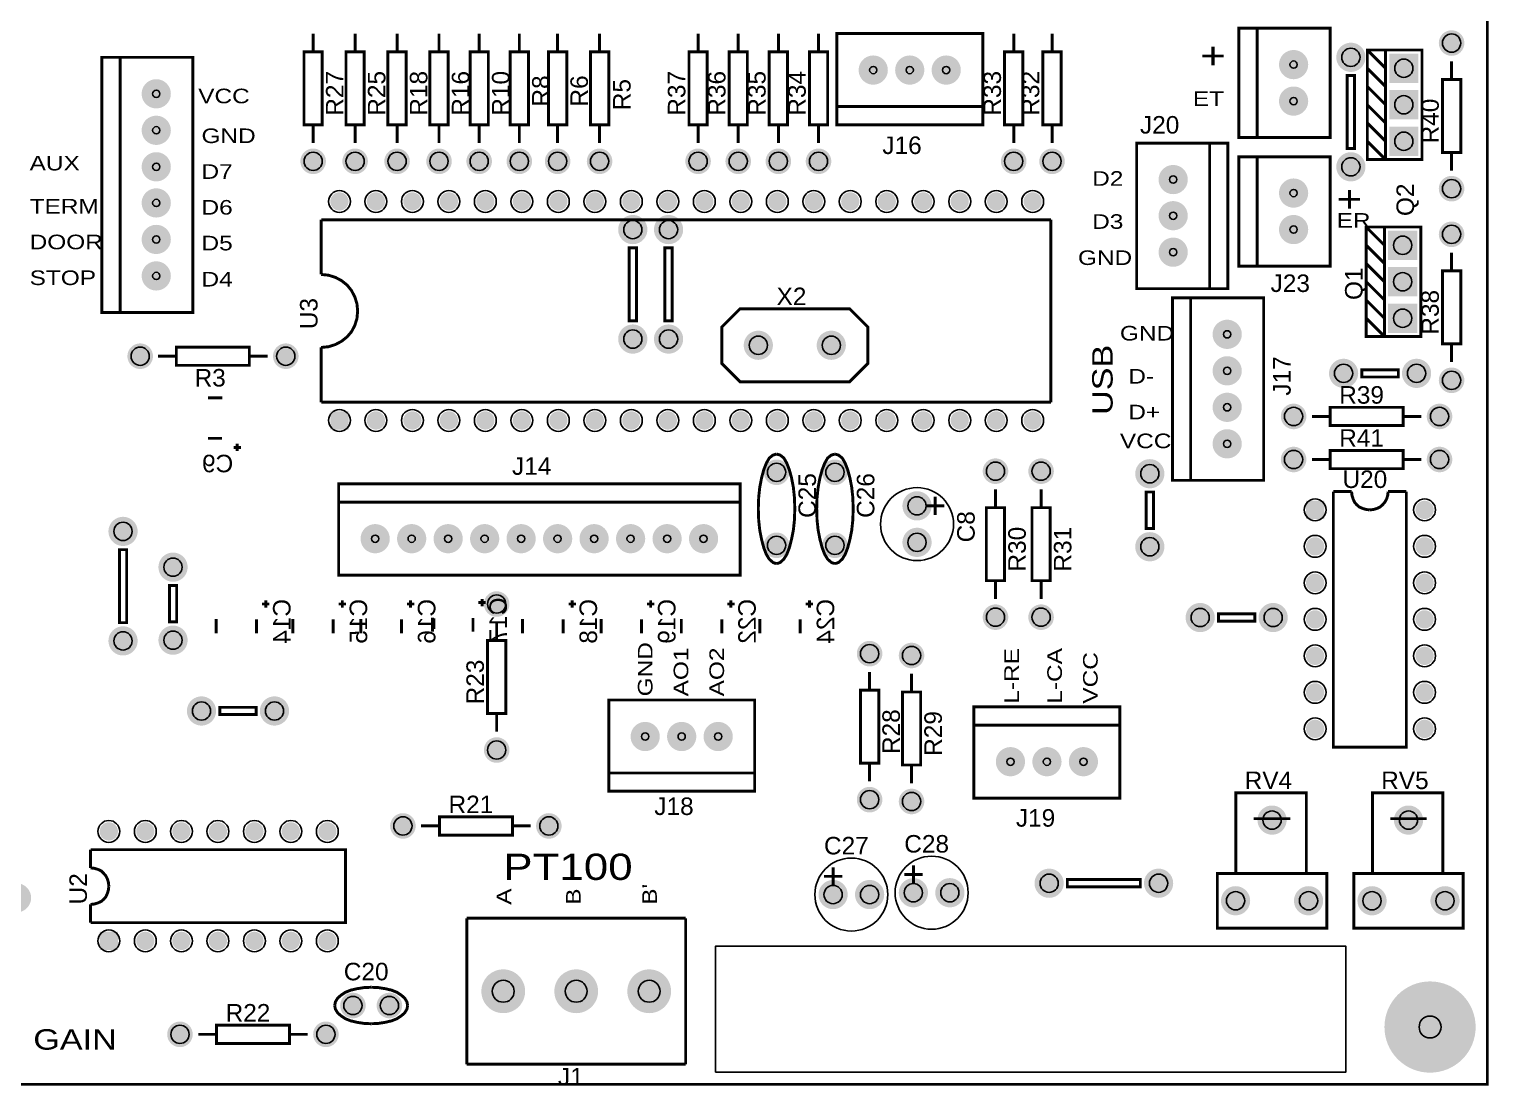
# Model space of a CAD drawing. Header units: inches. Extents: x 0 to 21, y 0 to 16.
# Drawn here: x 6.31 to 10.31, y 5.5 to 8.395 of the extents above; entities that cross this region are included whole.
import ezdxf

# ---------------------------------------------------------------- set-up
doc = ezdxf.new("R2010")
doc.units = ezdxf.units.IN
doc.header["$MEASUREMENT"] = 0
doc.layers.add('12632256', color=7, linetype='Continuous')

# ---------------------------------------------------------------- blocks, each defined once
blk = doc.blocks.new('RPAD')
blk.add_trace([(-0.5, -0.5), (-0.5, 0.5), (0.5, -0.5), (0.5, 0.5)])
blk = doc.blocks.new('EPAD')
at = {"const_width": 0.5}
blk.add_lwpolyline([(-0.25, 0, 1), (0.25, 0, 1)], format="xyb", close=True, dxfattribs=at)

msp = doc.modelspace()

# ---------------------------------------------------------------- linework, layer by layer
at = {"const_width": 0.008}
for points in [[(3.004, 5.504), (10.306, 5.504), (10.306, 10.443), (3.004, 10.443), (3.004, 5.504)], [(9.625, 8.098), (9.875, 8.098), (9.875, 8.398), (9.625, 8.398), (9.625, 8.098)], [(9.675, 8.098), (9.675, 8.398)], [(7.088, 8.383), (7.088, 8.333)], [(7.203, 8.383), (7.203, 8.333)], [(7.318, 8.383), (7.318, 8.333)], [(7.433, 8.383), (7.433, 8.333)], [(7.543, 8.383), (7.543, 8.333)], [(7.653, 8.383), (7.653, 8.333)], [(7.758, 8.383), (7.758, 8.333)], [(7.873, 8.333), (7.873, 8.383)], [(8.143, 8.333), (8.143, 8.383)], [(8.253, 8.333), (8.253, 8.383)], [(8.363, 8.333), (8.363, 8.383)], [(8.473, 8.333), (8.473, 8.383)], [(8.523, 8.133), (8.923, 8.133), (8.923, 8.383), (8.523, 8.383), (8.523, 8.133)], [(9.008, 8.333), (9.008, 8.383)], [(9.113, 8.333), (9.113, 8.383)], [(6.509, 7.619), (6.758, 7.619), (6.758, 8.318), (6.509, 8.318), (6.509, 7.619)], [(6.559, 7.619), (6.559, 8.318)], [(7.063, 8.133), (7.113, 8.133), (7.113, 8.333), (7.063, 8.333), (7.063, 8.133)], [(7.178, 8.133), (7.228, 8.133), (7.228, 8.333), (7.178, 8.333), (7.178, 8.133)], [(7.293, 8.133), (7.343, 8.133), (7.343, 8.333), (7.293, 8.333), (7.293, 8.133)], [(7.408, 8.133), (7.458, 8.133), (7.458, 8.333), (7.408, 8.333), (7.408, 8.133)], [(7.518, 8.133), (7.568, 8.133), (7.568, 8.333), (7.518, 8.333), (7.518, 8.133)], [(7.628, 8.133), (7.678, 8.133), (7.678, 8.333), (7.628, 8.333), (7.628, 8.133)], [(7.733, 8.133), (7.783, 8.133), (7.783, 8.333), (7.733, 8.333), (7.733, 8.133)], [(7.848, 8.133), (7.898, 8.133), (7.898, 8.333), (7.848, 8.333), (7.848, 8.133)], [(8.118, 8.133), (8.168, 8.133), (8.168, 8.333), (8.118, 8.333), (8.118, 8.133)], [(8.228, 8.133), (8.278, 8.133), (8.278, 8.333), (8.228, 8.333), (8.228, 8.133)], [(8.338, 8.133), (8.388, 8.133), (8.388, 8.333), (8.338, 8.333), (8.338, 8.133)], [(8.448, 8.133), (8.498, 8.133), (8.498, 8.333), (8.448, 8.333), (8.448, 8.133)], [(8.983, 8.133), (9.033, 8.133), (9.033, 8.333), (8.983, 8.333), (8.983, 8.133)], [(9.088, 8.133), (9.138, 8.133), (9.138, 8.333), (9.088, 8.333), (9.088, 8.133)], [(10.027, 8.038), (10.127, 8.038), (10.127, 8.338), (10.027, 8.338), (10.027, 8.038), (9.977, 8.038), (9.977, 8.338), (10.027, 8.338)], [(10.027, 8.288), (9.977, 8.338)], [(10.027, 8.238), (9.977, 8.288)], [(10.208, 8.257), (10.208, 8.307)], [(9.922, 8.068), (9.942, 8.068), (9.942, 8.268), (9.922, 8.268), (9.922, 8.068)], [(10.027, 8.188), (9.977, 8.238)], [(10.183, 8.057), (10.233, 8.057), (10.233, 8.257), (10.183, 8.257), (10.183, 8.057)], [(8.923, 8.183), (8.523, 8.183)], [(10.027, 8.138), (9.977, 8.188)], [(7.088, 8.133), (7.088, 8.083)], [(7.203, 8.133), (7.203, 8.083)], [(7.318, 8.133), (7.318, 8.083)], [(7.433, 8.133), (7.433, 8.083)], [(7.543, 8.133), (7.543, 8.083)], [(7.653, 8.133), (7.653, 8.083)], [(7.758, 8.133), (7.758, 8.083)], [(7.873, 8.083), (7.873, 8.133)], [(8.143, 8.083), (8.143, 8.133)], [(8.253, 8.083), (8.253, 8.133)], [(8.363, 8.083), (8.363, 8.133)], [(8.473, 8.083), (8.473, 8.133)], [(9.008, 8.083), (9.008, 8.133)], [(9.113, 8.083), (9.113, 8.133)], [(10.027, 8.088), (9.977, 8.138)], [(9.345, 7.684), (9.595, 7.684), (9.595, 8.083), (9.345, 8.083), (9.345, 7.684)], [(9.545, 8.083), (9.545, 7.684)], [(10.027, 8.038), (9.977, 8.088)], [(9.625, 7.746), (9.875, 7.746), (9.875, 8.045), (9.625, 8.045), (9.625, 7.746)], [(9.675, 7.746), (9.675, 8.045)], [(10.208, 8.007), (10.208, 8.057)], [(7.11, 7.723), (7.11, 7.873)], [(7.11, 7.873), (9.11, 7.873)], [(9.11, 7.873), (9.11, 7.373)], [(10.024, 7.553), (10.124, 7.553), (10.124, 7.853), (10.024, 7.853), (10.024, 7.553), (9.974, 7.553), (9.974, 7.853), (10.024, 7.853)], [(10.024, 7.803), (9.974, 7.853)], [(10.024, 7.753), (9.974, 7.803)], [(7.954, 7.596), (7.974, 7.596), (7.974, 7.796), (7.954, 7.796), (7.954, 7.596)], [(8.052, 7.596), (8.072, 7.596), (8.072, 7.796), (8.052, 7.796), (8.052, 7.596)], [(10.208, 7.733), (10.208, 7.783)], [(7.21, 7.623), (7.208, 7.643), (7.202, 7.662), (7.193, 7.679), (7.181, 7.694), (7.166, 7.706), (7.149, 7.715), (7.13, 7.721), (7.11, 7.723)], [(10.024, 7.703), (9.974, 7.753)], [(10.183, 7.533), (10.233, 7.533), (10.233, 7.733), (10.183, 7.733), (10.183, 7.533)], [(10.024, 7.653), (9.974, 7.703)], [(9.443, 7.159), (9.693, 7.159), (9.693, 7.659), (9.443, 7.659), (9.443, 7.159)], [(9.493, 7.159), (9.493, 7.659)], [(10.024, 7.603), (9.974, 7.653)], [(7.21, 7.623), (7.208, 7.602), (7.202, 7.583), (7.193, 7.566), (7.181, 7.552), (7.166, 7.54), (7.149, 7.531), (7.13, 7.525), (7.11, 7.523)], [(8.258, 7.629), (8.558, 7.629), (8.608, 7.579), (8.608, 7.479), (8.558, 7.429), (8.258, 7.429), (8.208, 7.479), (8.208, 7.579), (8.258, 7.629)], [(10.024, 7.553), (9.974, 7.603)], [(6.713, 7.474), (6.913, 7.474), (6.913, 7.524), (6.713, 7.524), (6.713, 7.474)], [(7.11, 7.373), (7.11, 7.523)], [(10.208, 7.483), (10.208, 7.533)], [(6.713, 7.499), (6.663, 7.499)], [(6.963, 7.499), (6.913, 7.499)], [(9.962, 7.442), (10.062, 7.442), (10.062, 7.462), (9.962, 7.462), (9.962, 7.442)], [(6.8, 7.385), (6.839, 7.385)], [(7.11, 7.373), (9.11, 7.373)], [(9.875, 7.309), (10.075, 7.309), (10.075, 7.359), (9.875, 7.359), (9.875, 7.309)], [(9.825, 7.334), (9.875, 7.334)], [(10.075, 7.334), (10.125, 7.334)], [(6.8, 7.274), (6.838, 7.274)], [(6.87, 7.249), (6.89, 7.249)], [(6.88, 7.259), (6.88, 7.239)], [(9.875, 7.191), (10.075, 7.191), (10.075, 7.241), (9.875, 7.241), (9.875, 7.191)], [(8.358, 7.231), (8.348, 7.228), (8.338, 7.22), (8.33, 7.206), (8.323, 7.188), (8.317, 7.166), (8.312, 7.14), (8.309, 7.112), (8.308, 7.081)], [(8.358, 7.231), (8.368, 7.228), (8.378, 7.22), (8.386, 7.206), (8.393, 7.188), (8.399, 7.166), (8.404, 7.14), (8.407, 7.112), (8.408, 7.081)], [(8.518, 7.231), (8.508, 7.228), (8.498, 7.22), (8.49, 7.206), (8.483, 7.188), (8.477, 7.166), (8.472, 7.14), (8.469, 7.112), (8.468, 7.081)], [(8.518, 7.231), (8.528, 7.228), (8.538, 7.22), (8.546, 7.206), (8.553, 7.188), (8.559, 7.166), (8.564, 7.14), (8.567, 7.112), (8.568, 7.081)], [(9.825, 7.216), (9.875, 7.216)], [(10.075, 7.216), (10.125, 7.216)], [(7.158, 6.899), (8.258, 6.899), (8.258, 7.149), (7.158, 7.149), (7.158, 6.899)], [(8.958, 7.134), (8.958, 7.084)], [(9.083, 7.134), (9.083, 7.084)], [(9.371, 7.027), (9.391, 7.027), (9.391, 7.127), (9.371, 7.127), (9.371, 7.027)], [(9.884, 7.128), (9.934, 7.128)], [(9.884, 7.128), (9.884, 6.428), (10.084, 6.428), (10.084, 7.128)], [(9.984, 7.078), (9.974, 7.079), (9.964, 7.082), (9.955, 7.086), (9.948, 7.092), (9.942, 7.099), (9.938, 7.108), (9.935, 7.118), (9.934, 7.128)], [(9.984, 7.078), (9.994, 7.079), (10.004, 7.082), (10.012, 7.086), (10.019, 7.092), (10.025, 7.099), (10.03, 7.108), (10.033, 7.118), (10.034, 7.128)], [(10.034, 7.128), (10.084, 7.128)], [(7.158, 7.099), (8.258, 7.099)], [(8.358, 6.931), (8.353, 6.932), (8.348, 6.934), (8.338, 6.943), (8.33, 6.956), (8.323, 6.974), (8.317, 6.997), (8.312, 7.022), (8.309, 7.05), (8.308, 7.081)], [(8.358, 6.931), (8.363, 6.932), (8.368, 6.934), (8.378, 6.943), (8.386, 6.956), (8.393, 6.974), (8.399, 6.997), (8.404, 7.022), (8.407, 7.05), (8.408, 7.081)], [(8.518, 6.931), (8.513, 6.932), (8.508, 6.934), (8.498, 6.943), (8.49, 6.956), (8.483, 6.974), (8.477, 6.997), (8.472, 7.022), (8.469, 7.05), (8.468, 7.081)], [(8.518, 6.931), (8.523, 6.932), (8.528, 6.934), (8.538, 6.943), (8.546, 6.956), (8.553, 6.974), (8.559, 6.997), (8.564, 7.022), (8.567, 7.05), (8.568, 7.081)], [(8.818, 7.089), (8.768, 7.089)], [(8.793, 7.114), (8.793, 7.064)], [(8.933, 6.884), (8.983, 6.884), (8.983, 7.084), (8.933, 7.084), (8.933, 6.884)], [(9.058, 6.884), (9.108, 6.884), (9.108, 7.084), (9.058, 7.084), (9.058, 6.884)], [(6.557, 6.769), (6.577, 6.769), (6.577, 6.969), (6.557, 6.969), (6.557, 6.769)], [(8.958, 6.884), (8.958, 6.834)], [(9.083, 6.884), (9.083, 6.834)], [(6.694, 6.771), (6.714, 6.771), (6.714, 6.871), (6.694, 6.871), (6.694, 6.771)], [(6.948, 6.82), (6.968, 6.82)], [(6.958, 6.81), (6.958, 6.83)], [(7.158, 6.82), (7.178, 6.82)], [(7.168, 6.81), (7.168, 6.83)], [(7.345, 6.82), (7.365, 6.82)], [(7.355, 6.81), (7.355, 6.83)], [(7.541, 6.824), (7.561, 6.824)], [(7.551, 6.814), (7.551, 6.834)], [(7.788, 6.82), (7.808, 6.82)], [(7.798, 6.81), (7.798, 6.83)], [(8.003, 6.82), (8.023, 6.82)], [(8.013, 6.81), (8.013, 6.83)], [(8.223, 6.82), (8.243, 6.82)], [(8.233, 6.81), (8.233, 6.83)], [(8.438, 6.82), (8.458, 6.82)], [(8.448, 6.81), (8.448, 6.83)], [(6.822, 6.74), (6.822, 6.779)], [(6.933, 6.74), (6.933, 6.778)], [(7.032, 6.74), (7.032, 6.779)], [(7.143, 6.74), (7.143, 6.778)], [(7.219, 6.74), (7.219, 6.779)], [(7.33, 6.74), (7.33, 6.778)], [(7.415, 6.744), (7.415, 6.783)], [(7.526, 6.744), (7.526, 6.782)], [(7.591, 6.72), (7.591, 6.77)], [(7.662, 6.74), (7.662, 6.779)], [(7.773, 6.74), (7.773, 6.778)], [(7.877, 6.74), (7.877, 6.779)], [(7.988, 6.74), (7.988, 6.778)], [(8.097, 6.74), (8.097, 6.779)], [(8.208, 6.74), (8.208, 6.778)], [(8.312, 6.74), (8.312, 6.779)], [(8.423, 6.74), (8.423, 6.778)], [(9.569, 6.773), (9.669, 6.773), (9.669, 6.793), (9.569, 6.793), (9.569, 6.773)], [(7.566, 6.52), (7.616, 6.52), (7.616, 6.72), (7.566, 6.72), (7.566, 6.52)], [(8.613, 6.634), (8.613, 6.584)], [(8.728, 6.629), (8.728, 6.579)], [(7.898, 6.307), (8.298, 6.307), (8.298, 6.557), (7.898, 6.557), (7.898, 6.307)], [(8.588, 6.384), (8.638, 6.384), (8.638, 6.584), (8.588, 6.584), (8.588, 6.384)], [(8.703, 6.379), (8.753, 6.379), (8.753, 6.579), (8.703, 6.579), (8.703, 6.379)], [(6.832, 6.517), (6.932, 6.517), (6.932, 6.537), (6.832, 6.537), (6.832, 6.517)], [(7.591, 6.47), (7.591, 6.52)], [(8.899, 6.288), (9.299, 6.288), (9.299, 6.538), (8.899, 6.538), (8.899, 6.288)], [(8.899, 6.488), (9.299, 6.488)], [(8.298, 6.357), (7.898, 6.357)], [(8.613, 6.384), (8.613, 6.334)], [(8.728, 6.379), (8.728, 6.329)], [(9.617, 6.082), (9.81, 6.082), (9.81, 6.303), (9.617, 6.303), (9.617, 6.082)], [(9.991, 6.082), (10.184, 6.082), (10.184, 6.303), (9.991, 6.303), (9.991, 6.082)], [(7.434, 6.187), (7.634, 6.187), (7.634, 6.237), (7.434, 6.237), (7.434, 6.187)], [(7.384, 6.212), (7.434, 6.212)], [(7.634, 6.212), (7.684, 6.212)], [(9.666, 6.232), (9.766, 6.232)], [(10.04, 6.232), (10.14, 6.232)], [(6.478, 6.097), (6.478, 6.147)], [(6.478, 5.947), (7.177, 5.947), (7.177, 6.147), (6.478, 6.147)], [(6.528, 6.047), (6.527, 6.057), (6.524, 6.067), (6.52, 6.075), (6.514, 6.082), (6.507, 6.089), (6.498, 6.093), (6.488, 6.096), (6.478, 6.097)], [(8.513, 6.099), (8.513, 6.049)], [(8.708, 6.079), (8.758, 6.079)], [(8.733, 6.104), (8.733, 6.054)], [(9.566, 5.932), (9.866, 5.932), (9.866, 6.082), (9.566, 6.082), (9.566, 5.932)], [(9.94, 5.932), (10.24, 5.932), (10.24, 6.082), (9.94, 6.082), (9.94, 5.932)], [(6.528, 6.047), (6.527, 6.037), (6.524, 6.027), (6.52, 6.018), (6.514, 6.011), (6.507, 6.005), (6.498, 6.001), (6.488, 5.998), (6.478, 5.997)], [(8.488, 6.074), (8.538, 6.074)], [(9.155, 6.045), (9.355, 6.045), (9.355, 6.065), (9.155, 6.065), (9.155, 6.045)], [(6.478, 5.947), (6.478, 5.997)], [(7.509, 5.559), (7.509, 5.959)], [(8.109, 5.959), (7.509, 5.959)], [(8.109, 5.559), (8.109, 5.959)], [(7.147, 5.72), (7.149, 5.73), (7.155, 5.74), (7.164, 5.748), (7.176, 5.756), (7.191, 5.762), (7.208, 5.766), (7.227, 5.769), (7.247, 5.77)], [(7.347, 5.72), (7.345, 5.73), (7.339, 5.74), (7.33, 5.748), (7.318, 5.756), (7.303, 5.762), (7.286, 5.766), (7.267, 5.769), (7.247, 5.77)], [(7.147, 5.72), (7.149, 5.71), (7.155, 5.7), (7.164, 5.692), (7.176, 5.684), (7.191, 5.678), (7.208, 5.674), (7.227, 5.671), (7.247, 5.67)], [(7.347, 5.72), (7.345, 5.71), (7.339, 5.7), (7.33, 5.692), (7.318, 5.684), (7.303, 5.678), (7.286, 5.674), (7.267, 5.671), (7.247, 5.67)], [(6.773, 5.641), (6.823, 5.641)], [(6.823, 5.616), (7.023, 5.616), (7.023, 5.666), (6.823, 5.666), (6.823, 5.616)], [(7.023, 5.641), (7.073, 5.641)], [(7.509, 5.559), (8.109, 5.559)]]:
    msp.add_lwpolyline(points, dxfattribs=at)
msp.add_lwpolyline([(8.191, 5.537), (9.918, 5.537), (9.918, 5.883), (8.191, 5.883), (8.191, 5.537)])
for centre, radius in [((10.208, 8.357), 0.025), ((9.932, 8.318), 0.025), ((8.623, 8.283), 0.01), ((8.723, 8.283), 0.01), ((8.823, 8.283), 0.01), ((9.775, 8.298), 0.01), ((10.077, 8.288), 0.025), ((6.658, 8.218), 0.01), ((9.775, 8.198), 0.01), ((10.077, 8.188), 0.025), ((6.658, 8.118), 0.01), ((10.077, 8.088), 0.025), ((7.088, 8.033), 0.025), ((7.203, 8.033), 0.025), ((7.318, 8.033), 0.025), ((7.433, 8.033), 0.025), ((7.543, 8.033), 0.025), ((7.653, 8.033), 0.025), ((7.758, 8.033), 0.025), ((7.873, 8.033), 0.025), ((8.143, 8.033), 0.025), ((8.253, 8.033), 0.025), ((8.363, 8.033), 0.025), ((8.473, 8.033), 0.025), ((9.008, 8.033), 0.025), ((9.113, 8.033), 0.025), ((9.932, 8.018), 0.025), ((6.658, 8.018), 0.01), ((9.445, 7.983), 0.01), ((10.208, 7.958), 0.025), ((6.658, 7.919), 0.01), ((7.16, 7.923), 0.03), ((7.26, 7.923), 0.03), ((7.36, 7.923), 0.03), ((7.46, 7.923), 0.03), ((7.56, 7.923), 0.03), ((7.66, 7.923), 0.03), ((7.76, 7.923), 0.03), ((7.86, 7.923), 0.03), ((7.96, 7.923), 0.03), ((8.06, 7.923), 0.03), ((8.16, 7.923), 0.03), ((8.26, 7.923), 0.03), ((8.36, 7.923), 0.03), ((8.46, 7.923), 0.03), ((8.56, 7.923), 0.03), ((8.66, 7.923), 0.03), ((8.76, 7.923), 0.03), ((8.86, 7.923), 0.03), ((8.96, 7.923), 0.03), ((9.06, 7.923), 0.03), ((9.775, 7.946), 0.01), ((9.445, 7.884), 0.01), ((7.964, 7.846), 0.025), ((8.062, 7.846), 0.025), ((9.775, 7.846), 0.01), ((10.208, 7.833), 0.025), ((6.658, 7.819), 0.01), ((10.074, 7.803), 0.025), ((9.445, 7.784), 0.01), ((6.658, 7.719), 0.01), ((10.074, 7.703), 0.025), ((10.074, 7.603), 0.025), ((7.964, 7.546), 0.025), ((8.062, 7.546), 0.025), ((9.593, 7.559), 0.01), ((6.614, 7.499), 0.025), ((7.013, 7.499), 0.025), ((8.308, 7.529), 0.025), ((8.508, 7.529), 0.025), ((9.593, 7.459), 0.01), ((9.912, 7.452), 0.025), ((10.112, 7.452), 0.025), ((10.208, 7.433), 0.025), ((9.593, 7.359), 0.01), ((7.16, 7.323), 0.03), ((7.26, 7.323), 0.03), ((7.36, 7.323), 0.03), ((7.46, 7.323), 0.03), ((7.56, 7.323), 0.03), ((7.66, 7.323), 0.03), ((7.76, 7.323), 0.03), ((7.86, 7.323), 0.03), ((7.96, 7.323), 0.03), ((8.06, 7.323), 0.03), ((8.16, 7.323), 0.03), ((8.26, 7.323), 0.03), ((8.36, 7.323), 0.03), ((8.46, 7.323), 0.03), ((8.56, 7.323), 0.03), ((8.66, 7.323), 0.03), ((8.76, 7.323), 0.03), ((8.86, 7.323), 0.03), ((8.96, 7.323), 0.03), ((9.06, 7.323), 0.03), ((9.775, 7.334), 0.025), ((10.175, 7.334), 0.025), ((9.593, 7.259), 0.01), ((9.775, 7.216), 0.025), ((10.175, 7.216), 0.025), ((8.358, 7.181), 0.025), ((8.518, 7.181), 0.025), ((8.958, 7.184), 0.025), ((9.083, 7.184), 0.025), ((9.381, 7.177), 0.025), ((8.743, 7.089), 0.025), ((9.834, 7.078), 0.03), ((10.134, 7.078), 0.03), ((6.567, 7.019), 0.025), ((7.258, 6.999), 0.01), ((7.358, 6.999), 0.01), ((7.458, 6.999), 0.01), ((7.558, 6.999), 0.01), ((7.658, 6.999), 0.01), ((7.758, 6.999), 0.01), ((7.858, 6.999), 0.01), ((7.958, 6.999), 0.01), ((8.058, 6.999), 0.01), ((8.158, 6.999), 0.01), ((8.358, 6.981), 0.025), ((8.518, 6.981), 0.025), ((8.743, 6.989), 0.025), ((9.381, 6.977), 0.025), ((9.834, 6.978), 0.03), ((10.134, 6.978), 0.03), ((6.704, 6.921), 0.025), ((9.834, 6.878), 0.03), ((10.134, 6.878), 0.03), ((7.591, 6.82), 0.025), ((8.958, 6.784), 0.025), ((9.083, 6.784), 0.025), ((9.519, 6.783), 0.025), ((9.719, 6.783), 0.025), ((9.834, 6.778), 0.03), ((10.134, 6.778), 0.03), ((6.567, 6.719), 0.025), ((6.704, 6.721), 0.025), ((8.613, 6.684), 0.025), ((8.728, 6.679), 0.025), ((9.834, 6.678), 0.03), ((10.134, 6.678), 0.03), ((9.834, 6.578), 0.03), ((10.134, 6.578), 0.03), ((6.782, 6.527), 0.025), ((6.982, 6.527), 0.025), ((9.834, 6.478), 0.03), ((10.134, 6.478), 0.03), ((7.591, 6.42), 0.025), ((7.998, 6.457), 0.01), ((8.098, 6.457), 0.01), ((8.198, 6.457), 0.01), ((8.999, 6.388), 0.01), ((9.099, 6.388), 0.01), ((9.199, 6.388), 0.01), ((8.613, 6.284), 0.025), ((8.728, 6.279), 0.025), ((9.716, 6.228), 0.025), ((10.09, 6.228), 0.025), ((6.528, 6.197), 0.03), ((6.628, 6.197), 0.03), ((6.727, 6.197), 0.03), ((6.827, 6.197), 0.03), ((6.927, 6.197), 0.03), ((7.027, 6.197), 0.03), ((7.127, 6.197), 0.03), ((7.334, 6.212), 0.025), ((7.734, 6.212), 0.025), ((8.513, 6.024), 0.025), ((8.613, 6.024), 0.025), ((8.733, 6.029), 0.025), ((8.833, 6.029), 0.025), ((9.105, 6.055), 0.025), ((9.405, 6.055), 0.025), ((9.616, 6.007), 0.025), ((9.816, 6.007), 0.025), ((9.99, 6.007), 0.025), ((10.19, 6.007), 0.025), ((6.528, 5.897), 0.03), ((6.628, 5.897), 0.03), ((6.727, 5.897), 0.03), ((6.827, 5.897), 0.03), ((6.927, 5.897), 0.03), ((7.027, 5.897), 0.03), ((7.127, 5.897), 0.03), ((7.609, 5.759), 0.03), ((7.809, 5.759), 0.03), ((8.009, 5.759), 0.03), ((7.197, 5.72), 0.025), ((7.297, 5.72), 0.025), ((10.149, 5.661), 0.03), ((6.723, 5.641), 0.025), ((7.123, 5.641), 0.025)]:
    msp.add_circle(centre, radius)
at = {"layer": '12632256'}
for centre in [(8.743, 7.039), (8.563, 6.024), (8.783, 6.029)]:
    msp.add_circle(centre, 0.1, dxfattribs=at)

# ---------------------------------------------------------------- block references
for name, p, xscale, yscale in [('EPAD', (10.208, 8.357), 0.07, 0.07), ('EPAD', (8.623, 8.283), 0.08, 0.08), ('EPAD', (8.723, 8.283), 0.08, 0.08), ('EPAD', (8.823, 8.283), 0.08, 0.08), ('EPAD', (9.775, 8.298), 0.08, 0.08), ('EPAD', (9.932, 8.318), 0.08, 0.08), ('EPAD', (6.658, 8.218), 0.08, 0.08), ('EPAD', (9.775, 8.198), 0.08, 0.08), ('EPAD', (6.658, 8.118), 0.08, 0.08), ('EPAD', (6.658, 8.018), 0.08, 0.08), ('EPAD', (7.088, 8.033), 0.07, 0.07), ('EPAD', (7.203, 8.033), 0.07, 0.07), ('EPAD', (7.318, 8.033), 0.07, 0.07), ('EPAD', (7.433, 8.033), 0.07, 0.07), ('EPAD', (7.543, 8.033), 0.07, 0.07), ('EPAD', (7.653, 8.033), 0.07, 0.07), ('EPAD', (7.758, 8.033), 0.07, 0.07), ('EPAD', (7.873, 8.033), 0.07, 0.07), ('EPAD', (8.143, 8.033), 0.07, 0.07), ('EPAD', (8.253, 8.033), 0.07, 0.07), ('EPAD', (8.363, 8.033), 0.07, 0.07), ('EPAD', (8.473, 8.033), 0.07, 0.07), ('EPAD', (9.008, 8.033), 0.07, 0.07), ('EPAD', (9.113, 8.033), 0.07, 0.07), ('EPAD', (9.932, 8.018), 0.08, 0.08), ('EPAD', (9.445, 7.983), 0.08, 0.08), ('EPAD', (9.775, 7.946), 0.08, 0.08), ('EPAD', (10.208, 7.958), 0.07, 0.07), ('EPAD', (6.658, 7.919), 0.08, 0.08), ('EPAD', (7.16, 7.923), 0.05, 0.05), ('EPAD', (7.26, 7.923), 0.05, 0.05), ('EPAD', (7.36, 7.923), 0.05, 0.05), ('EPAD', (7.46, 7.923), 0.05, 0.05), ('EPAD', (7.56, 7.923), 0.05, 0.05), ('EPAD', (7.66, 7.923), 0.05, 0.05), ('EPAD', (7.76, 7.923), 0.05, 0.05), ('EPAD', (7.86, 7.923), 0.05, 0.05), ('EPAD', (7.96, 7.923), 0.05, 0.05), ('EPAD', (8.06, 7.923), 0.05, 0.05), ('EPAD', (8.16, 7.923), 0.05, 0.05), ('EPAD', (8.26, 7.923), 0.05, 0.05), ('EPAD', (8.36, 7.923), 0.05, 0.05), ('EPAD', (8.46, 7.923), 0.05, 0.05), ('EPAD', (8.56, 7.923), 0.05, 0.05), ('EPAD', (8.66, 7.923), 0.05, 0.05), ('EPAD', (8.76, 7.923), 0.05, 0.05), ('EPAD', (8.86, 7.923), 0.05, 0.05), ('EPAD', (8.96, 7.923), 0.05, 0.05), ('EPAD', (9.06, 7.923), 0.05, 0.05), ('EPAD', (9.445, 7.884), 0.08, 0.08), ('EPAD', (7.964, 7.846), 0.08, 0.08), ('EPAD', (8.062, 7.846), 0.08, 0.08), ('EPAD', (9.775, 7.846), 0.08, 0.08), ('EPAD', (6.658, 7.819), 0.08, 0.08), ('EPAD', (10.208, 7.833), 0.07, 0.07), ('EPAD', (9.445, 7.784), 0.08, 0.08), ('EPAD', (6.658, 7.719), 0.08, 0.08), ('EPAD', (7.964, 7.546), 0.08, 0.08), ('EPAD', (8.062, 7.546), 0.08, 0.08), ('EPAD', (8.308, 7.529), 0.08, 0.08), ('EPAD', (8.508, 7.529), 0.08, 0.08), ('EPAD', (9.593, 7.559), 0.08, 0.08), ('EPAD', (6.614, 7.499), 0.07, 0.07), ('EPAD', (7.013, 7.499), 0.07, 0.07), ('EPAD', (9.593, 7.459), 0.08, 0.08), ('EPAD', (9.912, 7.452), 0.08, 0.08), ('EPAD', (10.112, 7.452), 0.08, 0.08), ('EPAD', (10.208, 7.433), 0.07, 0.07), ('EPAD', (9.593, 7.359), 0.08, 0.08), ('EPAD', (9.775, 7.334), 0.07, 0.07), ('EPAD', (10.175, 7.334), 0.07, 0.07), ('RPAD', (7.16, 7.323), 0.05, 0.05), ('EPAD', (7.26, 7.323), 0.05, 0.05), ('EPAD', (7.36, 7.323), 0.05, 0.05), ('EPAD', (7.46, 7.323), 0.05, 0.05), ('EPAD', (7.56, 7.323), 0.05, 0.05), ('EPAD', (7.66, 7.323), 0.05, 0.05), ('EPAD', (7.76, 7.323), 0.05, 0.05), ('EPAD', (7.86, 7.323), 0.05, 0.05), ('EPAD', (7.96, 7.323), 0.05, 0.05), ('EPAD', (8.06, 7.323), 0.05, 0.05), ('EPAD', (8.16, 7.323), 0.05, 0.05), ('EPAD', (8.26, 7.323), 0.05, 0.05), ('EPAD', (8.36, 7.323), 0.05, 0.05), ('EPAD', (8.46, 7.323), 0.05, 0.05), ('EPAD', (8.56, 7.323), 0.05, 0.05), ('EPAD', (8.66, 7.323), 0.05, 0.05), ('EPAD', (8.76, 7.323), 0.05, 0.05), ('EPAD', (8.86, 7.323), 0.05, 0.05), ('EPAD', (8.96, 7.323), 0.05, 0.05), ('EPAD', (9.06, 7.323), 0.05, 0.05), ('EPAD', (9.593, 7.259), 0.08, 0.08), ('EPAD', (9.775, 7.216), 0.07, 0.07), ('EPAD', (10.175, 7.216), 0.07, 0.07), ('EPAD', (8.358, 7.181), 0.07, 0.07), ('EPAD', (8.518, 7.181), 0.07, 0.07), ('EPAD', (8.958, 7.184), 0.07, 0.07), ('EPAD', (9.083, 7.184), 0.07, 0.07), ('EPAD', (9.381, 7.177), 0.08, 0.08), ('EPAD', (8.743, 7.089), 0.08, 0.08), ('EPAD', (10.134, 7.078), 0.05, 0.05), ('EPAD', (6.567, 7.019), 0.08, 0.08), ('EPAD', (7.258, 6.999), 0.08, 0.08), ('EPAD', (7.358, 6.999), 0.08, 0.08), ('EPAD', (7.458, 6.999), 0.08, 0.08), ('EPAD', (7.558, 6.999), 0.08, 0.08), ('EPAD', (7.658, 6.999), 0.08, 0.08), ('EPAD', (7.758, 6.999), 0.08, 0.08), ('EPAD', (7.858, 6.999), 0.08, 0.08), ('EPAD', (7.958, 6.999), 0.08, 0.08), ('EPAD', (8.058, 6.999), 0.08, 0.08), ('EPAD', (8.158, 6.999), 0.08, 0.08), ('EPAD', (8.358, 6.981), 0.07, 0.07), ('EPAD', (8.518, 6.981), 0.07, 0.07), ('EPAD', (8.743, 6.989), 0.08, 0.08), ('EPAD', (9.381, 6.977), 0.08, 0.08), ('EPAD', (9.834, 6.978), 0.05, 0.05), ('EPAD', (10.134, 6.978), 0.05, 0.05), ('EPAD', (6.704, 6.921), 0.08, 0.08), ('EPAD', (9.834, 6.878), 0.05, 0.05), ('EPAD', (10.134, 6.878), 0.05, 0.05), ('EPAD', (7.591, 6.82), 0.07, 0.07), ('EPAD', (8.958, 6.784), 0.07, 0.07), ('EPAD', (9.083, 6.784), 0.07, 0.07), ('EPAD', (9.519, 6.783), 0.08, 0.08), ('EPAD', (9.719, 6.783), 0.08, 0.08), ('EPAD', (9.834, 6.778), 0.05, 0.05), ('EPAD', (10.134, 6.778), 0.05, 0.05), ('EPAD', (6.704, 6.721), 0.08, 0.08), ('EPAD', (6.567, 6.719), 0.08, 0.08), ('EPAD', (8.613, 6.684), 0.07, 0.07), ('EPAD', (8.728, 6.679), 0.07, 0.07), ('EPAD', (9.834, 6.678), 0.05, 0.05), ('EPAD', (10.134, 6.678), 0.05, 0.05), ('EPAD', (9.834, 6.578), 0.05, 0.05), ('EPAD', (10.134, 6.578), 0.05, 0.05), ('EPAD', (6.782, 6.527), 0.08, 0.08), ('EPAD', (6.982, 6.527), 0.08, 0.08), ('EPAD', (7.998, 6.457), 0.08, 0.08), ('EPAD', (8.098, 6.457), 0.08, 0.08), ('EPAD', (8.198, 6.457), 0.08, 0.08), ('EPAD', (9.834, 6.478), 0.05, 0.05), ('EPAD', (10.134, 6.478), 0.05, 0.05), ('EPAD', (7.591, 6.42), 0.07, 0.07), ('EPAD', (8.999, 6.388), 0.08, 0.08), ('EPAD', (9.099, 6.388), 0.08, 0.08), ('EPAD', (9.199, 6.388), 0.08, 0.08), ('EPAD', (8.613, 6.284), 0.07, 0.07), ('EPAD', (8.728, 6.279), 0.07, 0.07), ('EPAD', (7.334, 6.212), 0.07, 0.07), ('EPAD', (7.734, 6.212), 0.07, 0.07), ('EPAD', (9.716, 6.228), 0.08, 0.08), ('EPAD', (10.09, 6.228), 0.08, 0.08), ('EPAD', (6.528, 6.197), 0.05, 0.05), ('EPAD', (6.628, 6.197), 0.05, 0.05), ('EPAD', (6.727, 6.197), 0.05, 0.05), ('EPAD', (6.827, 6.197), 0.05, 0.05), ('EPAD', (6.927, 6.197), 0.05, 0.05), ('EPAD', (7.027, 6.197), 0.05, 0.05), ('EPAD', (7.127, 6.197), 0.05, 0.05), ('EPAD', (9.105, 6.055), 0.08, 0.08), ('EPAD', (9.405, 6.055), 0.08, 0.08), ('EPAD', (6.275, 6.015), 0.08, 0.08), ('EPAD', (8.513, 6.024), 0.08, 0.08), ('EPAD', (8.613, 6.024), 0.08, 0.08), ('EPAD', (8.733, 6.029), 0.08, 0.08), ('EPAD', (8.833, 6.029), 0.08, 0.08), ('EPAD', (9.616, 6.007), 0.08, 0.08), ('EPAD', (9.816, 6.007), 0.08, 0.08), ('EPAD', (9.99, 6.007), 0.08, 0.08), ('EPAD', (10.19, 6.007), 0.08, 0.08), ('RPAD', (6.528, 5.897), 0.05, 0.05), ('EPAD', (6.628, 5.897), 0.05, 0.05), ('EPAD', (6.727, 5.897), 0.05, 0.05), ('EPAD', (6.827, 5.897), 0.05, 0.05), ('EPAD', (6.927, 5.897), 0.05, 0.05), ('EPAD', (7.027, 5.897), 0.05, 0.05), ('EPAD', (7.127, 5.897), 0.05, 0.05), ('EPAD', (7.609, 5.759), 0.12, 0.12), ('EPAD', (7.809, 5.759), 0.12, 0.12), ('EPAD', (8.009, 5.759), 0.12, 0.12), ('EPAD', (10.149, 5.661), 0.25, 0.25), ('EPAD', (7.197, 5.72), 0.07, 0.07), ('EPAD', (7.297, 5.72), 0.07, 0.07), ('EPAD', (6.723, 5.641), 0.07, 0.07), ('EPAD', (7.123, 5.641), 0.07, 0.07)]:
    msp.add_blockref(name, p, dxfattribs=dict(xscale=xscale, yscale=yscale))
for p, xscale, yscale, rotation in [((10.077, 8.288), 0.08, 0.08, 90), ((10.077, 8.188), 0.08, 0.08, 90), ((10.077, 8.088), 0.08, 0.08, 90), ((10.074, 7.803), 0.08, 0.08, 90), ((10.074, 7.703), 0.08, 0.08, 90), ((10.074, 7.603), 0.08, 0.08, 90), ((9.834, 7.078), 0.05, 0.05, 270)]:
    msp.add_blockref('RPAD', p, dxfattribs=dict(xscale=xscale, yscale=yscale, rotation=rotation))

# ---------------------------------------------------------------- texts
for s, height, width, p in [('+', 0.072, 1.25, (9.519, 8.287)), ('VCC', 0.04, 1.25, (6.773, 8.192)), ('ET', 0.04, 1.25, (9.499, 8.185)), ('GND', 0.04, 1.25, (6.782, 8.083)), ('J20', 0.048, 1.041667, (9.354, 8.109)), ('J16', 0.048, 1.041667, (8.648, 8.053)), ('AUX', 0.04, 1.25, (6.311, 8.008)), ('D7', 0.04, 1.25, (6.782, 7.985)), ('D2', 0.04, 1.25, (9.223, 7.966)), ('TERM', 0.04, 1.25, (6.311, 7.89)), ('D6', 0.04, 1.25, (6.782, 7.887)), ('+', 0.072, 1.25, (9.893, 7.894)), ('D3', 0.04, 1.25, (9.223, 7.848)), ('ER', 0.04, 1.25, (9.893, 7.851)), ('DOOR', 0.04, 1.25, (6.311, 7.792)), ('D5', 0.04, 1.25, (6.782, 7.789)), ('GND', 0.04, 1.25, (9.184, 7.749)), ('STOP', 0.04, 1.25, (6.311, 7.694)), ('D4', 0.04, 1.25, (6.782, 7.69)), ('J23', 0.048, 1.041667, (9.712, 7.675)), ('X2', 0.048, 1.041667, (8.358, 7.639)), ('GND', 0.04, 1.25, (9.299, 7.542)), ('R3', 0.048, 1.041667, (6.763, 7.416)), ('D-', 0.04, 1.25, (9.322, 7.424)), ('R39', 0.048, 1.041667, (9.9, 7.369)), ('D+', 0.04, 1.25, (9.322, 7.326)), ('VCC', 0.04, 1.25, (9.299, 7.247)), ('R41', 0.048, 1.041667, (9.9, 7.251)), ('J14', 0.048, 1.041667, (7.633, 7.174)), ('U20', 0.048, 1.041667, (9.909, 7.138)), ('RV4', 0.048, 1.041667, (9.641, 6.313)), ('RV5', 0.048, 1.041667, (10.015, 6.313)), ('R21', 0.048, 1.041667, (7.459, 6.247)), ('J18', 0.048, 1.041667, (8.023, 6.242)), ('J19', 0.048, 1.041667, (9.014, 6.21)), ('C27', 0.048, 1.041667, (8.488, 6.134)), ('C28', 0.048, 1.041667, (8.708, 6.139)), ('PT100', 0.072, 1.25, (7.609, 6.064)), ('C20', 0.048, 1.041667, (7.172, 5.789)), ('R22', 0.048, 1.041667, (6.848, 5.676)), ('GAIN', 0.056, 1.25, (6.321, 5.599)), ('J1', 0.048, 1.041667, (7.759, 5.501))]:
    msp.add_text(s, height=height, dxfattribs=dict(at, width=width)).set_placement(p)
for s, height, width, p in [('R27', 0.048, 1.041667, (7.171, 8.158)), ('R25', 0.048, 1.041667, (7.286, 8.158)), ('R18', 0.048, 1.041667, (7.401, 8.158)), ('R16', 0.048, 1.041667, (7.516, 8.158)), ('R10', 0.048, 1.041667, (7.626, 8.158)), ('R8', 0.048, 1.041667, (7.736, 8.183)), ('R6', 0.048, 1.041667, (7.841, 8.183)), ('R5', 0.048, 1.041667, (7.958, 8.173)), ('R37', 0.048, 1.041667, (8.108, 8.158)), ('R36', 0.048, 1.041667, (8.218, 8.158)), ('R35', 0.048, 1.041667, (8.328, 8.158)), ('R34', 0.048, 1.041667, (8.438, 8.158)), ('R33', 0.048, 1.041667, (8.973, 8.158)), ('R32', 0.048, 1.041667, (9.078, 8.158)), ('R40', 0.048, 1.041667, (10.173, 8.082)), ('Q2', 0.048, 1.041667, (10.105, 7.883)), ('Q1', 0.048, 1.041667, (9.964, 7.653)), ('U3', 0.048, 1.041667, (7.1, 7.573)), ('R38', 0.048, 1.041667, (10.173, 7.558)), ('USB', 0.056, 1.25, (9.279, 7.338)), ('J17', 0.048, 1.041667, (9.767, 7.391)), ('C25', 0.048, 1.041667, (8.466, 7.056)), ('C26', 0.048, 1.041667, (8.626, 7.056)), ('C8', 0.048, 1.041667, (8.901, 6.989)), ('R30', 0.048, 1.041667, (9.041, 6.909)), ('R31', 0.048, 1.041667, (9.166, 6.909)), ('GND', 0.04, 1.25, (8.018, 6.567)), ('AO1', 0.04, 1.25, (8.116, 6.567)), ('AO2', 0.04, 1.25, (8.214, 6.567)), ('L-RE', 0.04, 1.25, (9.022, 6.547)), ('L-CA', 0.04, 1.25, (9.14, 6.547)), ('VCC', 0.04, 1.25, (9.238, 6.547)), ('R23', 0.048, 1.041667, (7.556, 6.545)), ('R28', 0.048, 1.041667, (8.696, 6.409)), ('R29', 0.048, 1.041667, (8.811, 6.404)), ('U2', 0.048, 1.041667, (6.468, 5.997)), ('A', 0.04, 1.25, (7.631, 5.996)), ("B'", 0.04, 1.25, (8.03, 5.996)), ('B', 0.04, 1.25, (7.821, 5.996))]:
    msp.add_text(s, height=height, rotation=90, dxfattribs=dict(at, width=width)).set_placement(p)
at = {"layer": '12632256', "text_generation_flag": 2, "width": 1.041667}
msp.add_text('C9', height=0.048, dxfattribs=at).set_placement((6.869, 7.181))
for s, p in [('C14', (7.026, 6.834)), ('C15', (7.236, 6.834)), ('C16', (7.423, 6.834)), ('C17', (7.619, 6.838)), ('C18', (7.866, 6.834)), ('C19', (8.081, 6.834)), ('C22', (8.301, 6.834)), ('C24', (8.516, 6.834))]:
    msp.add_text(s, height=0.048, rotation=90, dxfattribs=at).set_placement(p)

doc.saveas('drawing.dxf')
